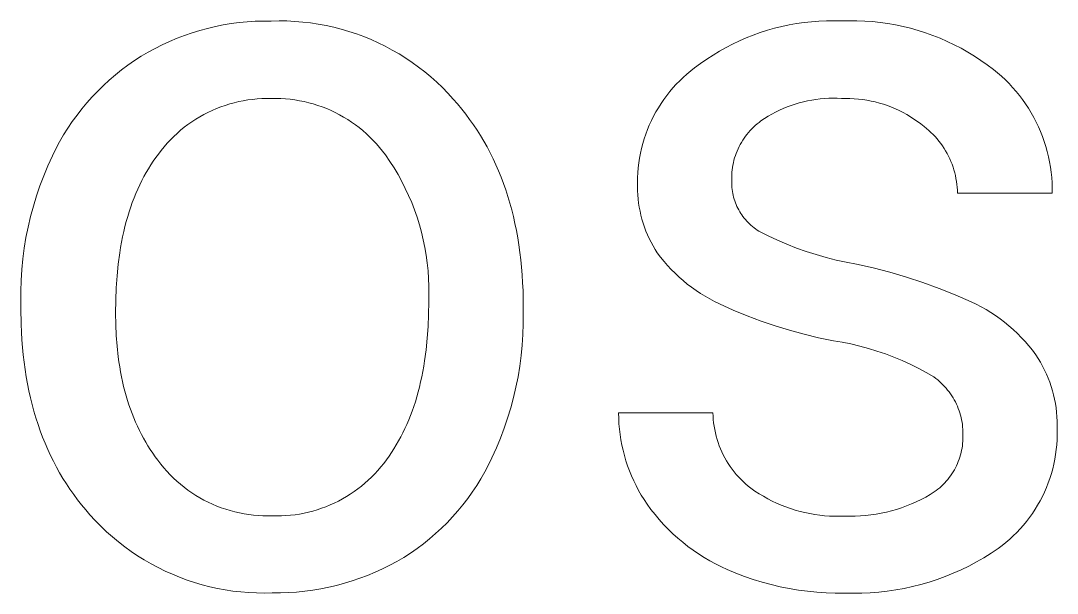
# Model space of a CAD drawing. Header units: millimetres. Extents: x -1576 to 3664, y -445 to 3215.
# Drawn here: x 2355 to 2424.3, y 51.7 to 90 of the extents above; entities that cross this region are included whole.
import ezdxf

# ---------------------------------------------------------------- set-up
doc = ezdxf.new("R2010")
doc.units = ezdxf.units.MM
doc.header["$MEASUREMENT"] = 0
doc.layers.add('Domyślny', color=7, linetype='Continuous', true_color=0x000000)

msp = doc.modelspace()

# ---------------------------------------------------------------- linework, layer by layer
at = {"layer": 'Domyślny', "color": 18, "lineweight": 15, "true_color": 0x000000}
for p, q in [((2366.459, 89.171), (2366.972, 89.328)), ((2366.972, 89.328), (2367.49, 89.469)), ((2367.49, 89.469), (2368.012, 89.592)), ((2368.012, 89.592), (2368.538, 89.697)), ((2368.538, 89.697), (2369.068, 89.785)), ((2369.068, 89.785), (2369.6, 89.856)), ((2369.6, 89.856), (2370.134, 89.909)), ((2370.134, 89.909), (2370.669, 89.944)), ((2370.669, 89.944), (2371.206, 89.961)), ((2371.206, 89.961), (2371.742, 89.96)), ((2371.742, 89.96), (2372.268, 89.97)), ((2372.268, 89.97), (2372.794, 89.962)), ((2372.794, 89.962), (2373.319, 89.937)), ((2373.319, 89.937), (2373.843, 89.893)), ((2373.843, 89.893), (2374.366, 89.832)), ((2374.366, 89.832), (2374.886, 89.753)), ((2374.886, 89.753), (2375.402, 89.657)), ((2375.402, 89.657), (2375.916, 89.543)), ((2375.916, 89.543), (2376.425, 89.411)), ((2376.425, 89.411), (2376.929, 89.263)), ((2404.415, 89.187), (2404.892, 89.339)), ((2404.892, 89.339), (2405.374, 89.476)), ((2405.374, 89.476), (2405.859, 89.597)), ((2405.859, 89.597), (2406.349, 89.701)), ((2406.349, 89.701), (2406.842, 89.788)), ((2406.842, 89.788), (2407.337, 89.86)), ((2407.337, 89.86), (2407.835, 89.914)), ((2407.835, 89.914), (2408.334, 89.952)), ((2408.334, 89.952), (2408.834, 89.973)), ((2408.834, 89.973), (2409.335, 89.978)), ((2409.335, 89.978), (2409.835, 89.965)), ((2409.835, 89.965), (2410.353, 89.98)), ((2410.353, 89.98), (2410.872, 89.978)), ((2410.872, 89.978), (2411.39, 89.958)), ((2411.39, 89.958), (2411.907, 89.92)), ((2411.907, 89.92), (2412.423, 89.865)), ((2412.423, 89.865), (2412.936, 89.793)), ((2412.936, 89.793), (2413.447, 89.703)), ((2413.447, 89.703), (2413.954, 89.596)), ((2413.954, 89.596), (2414.457, 89.472)), ((2414.457, 89.472), (2414.956, 89.331)), ((2414.956, 89.331), (2415.45, 89.173)), ((2364.955, 88.597), (2365.45, 88.805)), ((2365.45, 88.805), (2365.951, 88.996)), ((2365.951, 88.996), (2366.459, 89.171)), ((2376.929, 89.263), (2377.429, 89.097)), ((2377.429, 89.097), (2377.922, 88.915)), ((2377.922, 88.915), (2378.409, 88.716)), ((2378.409, 88.716), (2378.888, 88.5)), ((2402.568, 88.419), (2403.02, 88.634)), ((2403.02, 88.634), (2403.479, 88.834)), ((2403.479, 88.834), (2403.944, 89.018)), ((2403.944, 89.018), (2404.415, 89.187)), ((2415.45, 89.173), (2415.939, 88.999)), ((2415.939, 88.999), (2416.421, 88.808)), ((2416.421, 88.808), (2416.896, 88.601)), ((2363.516, 87.876), (2363.987, 88.132)), ((2363.987, 88.132), (2364.467, 88.373)), ((2364.467, 88.373), (2364.955, 88.597)), ((2378.888, 88.5), (2379.36, 88.268)), ((2379.36, 88.268), (2379.824, 88.021)), ((2379.824, 88.021), (2380.28, 87.758)), ((2401.258, 87.686), (2401.686, 87.945)), ((2401.686, 87.945), (2402.123, 88.19)), ((2402.123, 88.19), (2402.568, 88.419)), ((2416.896, 88.601), (2417.364, 88.378)), ((2417.364, 88.378), (2417.824, 88.139)), ((2417.824, 88.139), (2418.276, 87.885)), ((2362.17, 87.01), (2362.607, 87.315)), ((2362.607, 87.315), (2363.053, 87.604)), ((2363.053, 87.604), (2363.516, 87.876)), ((2380.28, 87.758), (2380.726, 87.479)), ((2380.726, 87.479), (2381.162, 87.186)), ((2400.429, 87.125), (2400.839, 87.412)), ((2400.839, 87.412), (2401.258, 87.686)), ((2418.276, 87.885), (2418.719, 87.616)), ((2418.719, 87.616), (2419.153, 87.331)), ((2419.153, 87.331), (2419.577, 87.033)), ((2361.33, 86.358), (2361.744, 86.691)), ((2361.744, 86.691), (2362.17, 87.01)), ((2381.162, 87.186), (2381.588, 86.878)), ((2381.588, 86.878), (2382.004, 86.555)), ((2399.516, 86.413), (2399.769, 86.623)), ((2399.769, 86.623), (2400.029, 86.824)), ((2400.029, 86.824), (2400.429, 87.125)), ((2419.577, 87.033), (2419.99, 86.72)), ((2419.99, 86.72), (2420.263, 86.498)), ((2360.534, 85.652), (2360.926, 86.012)), ((2360.926, 86.012), (2361.33, 86.358)), ((2382.004, 86.555), (2382.408, 86.219)), ((2382.408, 86.219), (2382.801, 85.869)), ((2382.801, 85.869), (2383.181, 85.506)), ((2398.803, 85.732), (2399.033, 85.967)), ((2399.033, 85.967), (2399.27, 86.194)), ((2399.27, 86.194), (2399.516, 86.413)), ((2420.263, 86.498), (2420.528, 86.267)), ((2420.528, 86.267), (2420.785, 86.027)), ((2420.785, 86.027), (2421.033, 85.779)), ((2359.788, 84.894), (2360.155, 85.279)), ((2360.155, 85.279), (2360.534, 85.652)), ((2383.181, 85.506), (2383.549, 85.131)), ((2398.164, 84.98), (2398.369, 85.238)), ((2398.369, 85.238), (2398.582, 85.489)), ((2398.582, 85.489), (2398.803, 85.732)), ((2421.033, 85.779), (2421.273, 85.522)), ((2421.273, 85.522), (2421.504, 85.257)), ((2421.504, 85.257), (2421.726, 84.985)), ((2359.094, 84.087), (2359.434, 84.496)), ((2359.434, 84.496), (2359.788, 84.894)), ((2369.269, 84.497), (2368.968, 84.415)), ((2369.572, 84.57), (2369.269, 84.497)), ((2369.878, 84.631), (2369.572, 84.57)), ((2370.186, 84.683), (2369.878, 84.631)), ((2370.496, 84.723), (2370.186, 84.683)), ((2370.807, 84.753), (2370.496, 84.723)), ((2371.118, 84.772), (2370.807, 84.753)), ((2371.43, 84.78), (2371.118, 84.772)), ((2371.742, 84.778), (2371.43, 84.78)), ((2372.059, 84.781), (2371.742, 84.778)), ((2372.375, 84.774), (2372.059, 84.781)), ((2372.69, 84.756), (2372.375, 84.774)), ((2373.005, 84.726), (2372.69, 84.756)), ((2373.319, 84.686), (2373.005, 84.726)), ((2373.631, 84.635), (2373.319, 84.686)), ((2373.941, 84.573), (2373.631, 84.635)), ((2374.248, 84.5), (2373.941, 84.573)), ((2374.553, 84.417), (2374.248, 84.5)), ((2383.549, 85.131), (2383.904, 84.743)), ((2383.904, 84.743), (2384.191, 84.414)), ((2397.783, 84.444), (2397.969, 84.716)), ((2397.969, 84.716), (2398.164, 84.98)), ((2407.021, 84.487), (2406.748, 84.406)), ((2407.296, 84.559), (2407.021, 84.487)), ((2407.573, 84.621), (2407.296, 84.559)), ((2407.852, 84.675), (2407.573, 84.621)), ((2408.133, 84.719), (2407.852, 84.675)), ((2408.416, 84.753), (2408.133, 84.719)), ((2408.699, 84.778), (2408.416, 84.753)), ((2408.983, 84.793), (2408.699, 84.778)), ((2409.267, 84.799), (2408.983, 84.793)), ((2409.551, 84.796), (2409.267, 84.799)), ((2409.835, 84.783), (2409.551, 84.796)), ((2410.119, 84.788), (2409.835, 84.783)), ((2410.404, 84.783), (2410.119, 84.788)), ((2410.688, 84.769), (2410.404, 84.783)), ((2410.971, 84.744), (2410.688, 84.769)), ((2411.254, 84.71), (2410.971, 84.744)), ((2411.535, 84.666), (2411.254, 84.71)), ((2411.814, 84.613), (2411.535, 84.666)), ((2412.092, 84.549), (2411.814, 84.613)), ((2412.367, 84.476), (2412.092, 84.549)), ((2421.726, 84.985), (2421.938, 84.705)), ((2421.938, 84.705), (2422.141, 84.417)), ((2358.768, 83.667), (2359.094, 84.087)), ((2367.515, 83.848), (2367.238, 83.706)), ((2367.798, 83.982), (2367.515, 83.848)), ((2368.084, 84.105), (2367.798, 83.982)), ((2368.375, 84.218), (2368.084, 84.105)), ((2368.67, 84.322), (2368.375, 84.218)), ((2368.968, 84.415), (2368.67, 84.322)), ((2374.855, 84.322), (2374.553, 84.417)), ((2375.154, 84.218), (2374.855, 84.322)), ((2375.448, 84.103), (2375.154, 84.218)), ((2375.738, 83.978), (2375.448, 84.103)), ((2376.024, 83.843), (2375.738, 83.978)), ((2376.305, 83.698), (2376.024, 83.843)), ((2384.191, 84.414), (2384.469, 84.078)), ((2384.469, 84.078), (2384.737, 83.736)), ((2397.283, 83.595), (2397.44, 83.884)), ((2397.44, 83.884), (2397.607, 84.167)), ((2397.607, 84.167), (2397.783, 84.444)), ((2405.435, 83.867), (2405.184, 83.733)), ((2405.69, 83.992), (2405.435, 83.867)), ((2405.949, 84.109), (2405.69, 83.992)), ((2406.212, 84.217), (2405.949, 84.109)), ((2406.479, 84.316), (2406.212, 84.217)), ((2406.748, 84.406), (2406.479, 84.316)), ((2412.639, 84.394), (2412.367, 84.476)), ((2412.908, 84.302), (2412.639, 84.394)), ((2413.174, 84.201), (2412.908, 84.302)), ((2413.436, 84.091), (2413.174, 84.201)), ((2413.695, 83.972), (2413.436, 84.091)), ((2413.949, 83.844), (2413.695, 83.972)), ((2414.198, 83.707), (2413.949, 83.844)), ((2422.141, 84.417), (2422.334, 84.123)), ((2422.334, 84.123), (2422.516, 83.823)), ((2422.516, 83.823), (2422.688, 83.517)), ((2358.158, 82.795), (2358.455, 83.236)), ((2358.455, 83.236), (2358.768, 83.667)), ((2366.437, 83.221), (2366.182, 83.041)), ((2366.698, 83.392), (2366.437, 83.221)), ((2366.965, 83.553), (2366.698, 83.392)), ((2367.238, 83.706), (2366.965, 83.553)), ((2376.581, 83.543), (2376.305, 83.698)), ((2376.851, 83.379), (2376.581, 83.543)), ((2377.115, 83.205), (2376.851, 83.379)), ((2377.374, 83.023), (2377.115, 83.205)), ((2384.737, 83.736), (2384.997, 83.387)), ((2384.997, 83.387), (2385.247, 83.031)), ((2397, 83.001), (2397.137, 83.3)), ((2397.137, 83.3), (2397.283, 83.595)), ((2404.33, 83.185), (2404.203, 83.083)), ((2404.461, 83.282), (2404.33, 83.185)), ((2404.697, 83.441), (2404.461, 83.282)), ((2404.938, 83.591), (2404.697, 83.441)), ((2405.184, 83.733), (2404.938, 83.591)), ((2414.443, 83.562), (2414.198, 83.707)), ((2414.682, 83.408), (2414.443, 83.562)), ((2414.916, 83.246), (2414.682, 83.408)), ((2415.144, 83.076), (2414.916, 83.246)), ((2422.688, 83.517), (2422.85, 83.204)), ((2422.85, 83.204), (2423.001, 82.887)), ((2357.875, 82.344), (2358.158, 82.795)), ((2365.455, 82.451), (2365.227, 82.238)), ((2365.691, 82.656), (2365.455, 82.451)), ((2365.933, 82.853), (2365.691, 82.656)), ((2366.182, 83.041), (2365.933, 82.853)), ((2377.625, 82.831), (2377.374, 83.023)), ((2377.87, 82.631), (2377.625, 82.831)), ((2378.107, 82.422), (2377.87, 82.631)), ((2378.337, 82.205), (2378.107, 82.422)), ((2385.247, 83.031), (2385.489, 82.668)), ((2385.489, 82.668), (2385.722, 82.299)), ((2396.758, 82.39), (2396.874, 82.697)), ((2396.874, 82.697), (2397, 83.001)), ((2403.625, 82.51), (2403.522, 82.384)), ((2403.733, 82.633), (2403.625, 82.51)), ((2403.844, 82.751), (2403.733, 82.633)), ((2403.96, 82.866), (2403.844, 82.751)), ((2404.08, 82.976), (2403.96, 82.866)), ((2404.203, 83.083), (2404.08, 82.976)), ((2415.366, 82.898), (2415.144, 83.076)), ((2415.521, 82.775), (2415.366, 82.898)), ((2415.671, 82.646), (2415.521, 82.775)), ((2415.817, 82.512), (2415.671, 82.646)), ((2415.957, 82.373), (2415.817, 82.512)), ((2423.001, 82.887), (2423.14, 82.565)), ((2423.14, 82.565), (2423.269, 82.237)), ((2357.356, 81.416), (2357.608, 81.884)), ((2357.608, 81.884), (2357.875, 82.344)), ((2364.794, 81.788), (2364.589, 81.553)), ((2365.007, 82.017), (2364.794, 81.788)), ((2365.227, 82.238), (2365.007, 82.017)), ((2378.56, 81.981), (2378.337, 82.205)), ((2378.774, 81.748), (2378.56, 81.981)), ((2378.981, 81.509), (2378.774, 81.748)), ((2385.722, 82.299), (2385.945, 81.923)), ((2385.945, 81.923), (2386.16, 81.54)), ((2396.476, 81.445), (2396.559, 81.763)), ((2396.559, 81.763), (2396.653, 82.078)), ((2396.653, 82.078), (2396.758, 82.39)), ((2403.154, 81.847), (2403.074, 81.705)), ((2403.239, 81.986), (2403.154, 81.847)), ((2403.329, 82.122), (2403.239, 81.986)), ((2403.423, 82.255), (2403.329, 82.122)), ((2403.522, 82.384), (2403.423, 82.255)), ((2416.093, 82.23), (2415.957, 82.373)), ((2416.224, 82.081), (2416.093, 82.23)), ((2416.35, 81.928), (2416.224, 82.081)), ((2416.47, 81.771), (2416.35, 81.928)), ((2416.585, 81.61), (2416.47, 81.771)), ((2423.269, 82.237), (2423.386, 81.906)), ((2423.386, 81.906), (2423.492, 81.571)), ((2357.12, 80.939), (2357.356, 81.416)), ((2364.204, 81.061), (2364.029, 80.827)), ((2364.393, 81.31), (2364.204, 81.061)), ((2364.589, 81.553), (2364.393, 81.31)), ((2379.178, 81.262), (2378.981, 81.509)), ((2379.368, 81.009), (2379.178, 81.262)), ((2386.16, 81.54), (2386.365, 81.15)), ((2386.365, 81.15), (2386.561, 80.754)), ((2396.343, 80.801), (2396.404, 81.124)), ((2396.404, 81.124), (2396.476, 81.445)), ((2402.804, 81.113), (2402.75, 80.959)), ((2402.864, 81.264), (2402.804, 81.113)), ((2402.929, 81.413), (2402.864, 81.264)), ((2402.999, 81.561), (2402.929, 81.413)), ((2403.074, 81.705), (2402.999, 81.561)), ((2416.694, 81.445), (2416.585, 81.61)), ((2416.797, 81.276), (2416.694, 81.445)), ((2416.894, 81.104), (2416.797, 81.276)), ((2416.986, 80.928), (2416.894, 81.104)), ((2423.492, 81.571), (2423.587, 81.233)), ((2423.587, 81.233), (2423.669, 80.891)), ((2356.823, 80.284), (2357.12, 80.939)), ((2363.694, 80.341), (2363.535, 80.088)), ((2363.859, 80.587), (2363.694, 80.341)), ((2364.029, 80.827), (2363.859, 80.587)), ((2379.664, 80.579), (2379.368, 81.009)), ((2379.945, 80.14), (2379.664, 80.579)), ((2386.561, 80.754), (2386.749, 80.351)), ((2386.749, 80.351), (2386.927, 79.941)), ((2396.255, 80.149), (2396.293, 80.476)), ((2396.293, 80.476), (2396.343, 80.801)), ((2402.586, 80.329), (2402.559, 80.168)), ((2402.619, 80.488), (2402.586, 80.329)), ((2402.657, 80.647), (2402.619, 80.488)), ((2402.701, 80.804), (2402.657, 80.647)), ((2402.75, 80.959), (2402.701, 80.804)), ((2417.071, 80.75), (2416.986, 80.928)), ((2417.15, 80.568), (2417.071, 80.75)), ((2417.222, 80.384), (2417.15, 80.568)), ((2417.288, 80.198), (2417.222, 80.384)), ((2423.669, 80.891), (2423.74, 80.547)), ((2423.74, 80.547), (2423.8, 80.2)), ((2356.546, 79.62), (2356.823, 80.284)), ((2363.382, 79.829), (2363.234, 79.563)), ((2363.535, 80.088), (2363.382, 79.829)), ((2380.212, 79.692), (2379.945, 80.14)), ((2380.463, 79.235), (2380.212, 79.692)), ((2386.927, 79.941), (2387.096, 79.524)), ((2396.212, 79.493), (2396.228, 79.822)), ((2396.228, 79.822), (2396.255, 80.149)), ((2402.51, 79.682), (2402.506, 79.519)), ((2402.521, 79.845), (2402.51, 79.682)), ((2402.537, 80.007), (2402.521, 79.845)), ((2402.559, 80.168), (2402.537, 80.007)), ((2417.348, 80.009), (2417.288, 80.198)), ((2417.401, 79.819), (2417.348, 80.009)), ((2417.447, 79.626), (2417.401, 79.819)), ((2423.8, 80.2), (2423.847, 79.852)), ((2423.847, 79.852), (2423.882, 79.502)), ((2356.061, 78.267), (2356.292, 78.947)), ((2356.292, 78.947), (2356.546, 79.62)), ((2362.955, 79.013), (2362.824, 78.728)), ((2363.092, 79.291), (2362.955, 79.013)), ((2363.234, 79.563), (2363.092, 79.291)), ((2380.7, 78.77), (2380.463, 79.235)), ((2387.096, 79.524), (2387.256, 79.101)), ((2387.256, 79.101), (2387.407, 78.671)), ((2396.204, 78.888), (2396.207, 79.164)), ((2396.207, 79.164), (2396.212, 79.493)), ((2402.506, 79.356), (2402.502, 79.225)), ((2402.502, 79.225), (2402.502, 79.093)), ((2402.502, 79.093), (2402.506, 78.961)), ((2402.506, 79.519), (2402.506, 79.356)), ((2402.506, 78.961), (2402.515, 78.83)), ((2417.486, 79.432), (2417.447, 79.626)), ((2417.519, 79.237), (2417.486, 79.432)), ((2417.545, 79.041), (2417.519, 79.237)), ((2417.564, 78.844), (2417.545, 79.041)), ((2423.882, 79.502), (2423.906, 79.152)), ((2423.906, 79.152), (2423.917, 78.8)), ((2355.851, 77.579), (2356.061, 78.267)), ((2362.698, 78.438), (2362.578, 78.14)), ((2362.824, 78.728), (2362.698, 78.438)), ((2380.92, 78.297), (2380.7, 78.77)), ((2381.125, 77.817), (2380.92, 78.297)), ((2387.407, 78.671), (2387.549, 78.234)), ((2396.21, 78.612), (2396.204, 78.888)), ((2396.225, 78.336), (2396.21, 78.612)), ((2396.249, 78.061), (2396.225, 78.336)), ((2402.515, 78.83), (2402.529, 78.699)), ((2402.529, 78.699), (2402.547, 78.569)), ((2402.547, 78.569), (2402.569, 78.439)), ((2402.569, 78.439), (2402.597, 78.31)), ((2402.597, 78.31), (2402.628, 78.182)), ((2417.577, 78.647), (2417.564, 78.844)), ((2417.582, 78.449), (2417.577, 78.647)), ((2423.916, 78.449), (2417.582, 78.449)), ((2423.917, 78.8), (2423.916, 78.449)), ((2355.665, 76.884), (2355.851, 77.579)), ((2362.463, 77.837), (2362.354, 77.527)), ((2362.578, 78.14), (2362.463, 77.837)), ((2381.314, 77.331), (2381.125, 77.817)), ((2387.549, 78.234), (2387.682, 77.79)), ((2387.682, 77.79), (2387.805, 77.34)), ((2396.283, 77.787), (2396.249, 78.061)), ((2396.326, 77.515), (2396.283, 77.787)), ((2402.628, 78.182), (2402.664, 78.056)), ((2402.664, 78.056), (2402.705, 77.931)), ((2402.705, 77.931), (2402.749, 77.807)), ((2402.749, 77.807), (2402.798, 77.684)), ((2402.798, 77.684), (2402.852, 77.564)), ((2402.852, 77.564), (2402.909, 77.446)), ((2355.501, 76.184), (2355.665, 76.884)), ((2362.153, 76.888), (2362.06, 76.559)), ((2362.251, 77.211), (2362.153, 76.888)), ((2362.354, 77.527), (2362.251, 77.211)), ((2381.486, 76.838), (2381.314, 77.331)), ((2387.805, 77.34), (2387.92, 76.883)), ((2387.92, 76.883), (2388.025, 76.419)), ((2396.378, 77.243), (2396.326, 77.515)), ((2396.439, 76.974), (2396.378, 77.243)), ((2396.509, 76.707), (2396.439, 76.974)), ((2402.909, 77.446), (2402.97, 77.329)), ((2402.97, 77.329), (2403.036, 77.215)), ((2403.036, 77.215), (2403.105, 77.103)), ((2403.105, 77.103), (2403.179, 76.994)), ((2403.179, 76.994), (2403.256, 76.887)), ((2403.256, 76.887), (2403.336, 76.783)), ((2355.36, 75.479), (2355.501, 76.184)), ((2361.974, 76.224), (2361.892, 75.882)), ((2362.06, 76.559), (2361.974, 76.224)), ((2381.642, 76.34), (2381.486, 76.838)), ((2381.781, 75.838), (2381.642, 76.34)), ((2388.025, 76.419), (2388.121, 75.948)), ((2396.589, 76.443), (2396.509, 76.707)), ((2396.677, 76.181), (2396.589, 76.443)), ((2396.774, 75.922), (2396.677, 76.181)), ((2403.336, 76.783), (2403.421, 76.682)), ((2403.421, 76.682), (2403.508, 76.583)), ((2403.508, 76.583), (2403.599, 76.488)), ((2403.599, 76.488), (2403.694, 76.396)), ((2403.694, 76.396), (2403.791, 76.308)), ((2403.791, 76.308), (2403.892, 76.223)), ((2403.892, 76.223), (2403.995, 76.141)), ((2355.243, 74.769), (2355.36, 75.479)), ((2361.817, 75.535), (2361.747, 75.18)), ((2361.892, 75.882), (2361.817, 75.535)), ((2381.903, 75.331), (2381.781, 75.838)), ((2388.121, 75.948), (2388.209, 75.471)), ((2396.88, 75.667), (2396.774, 75.922)), ((2396.994, 75.416), (2396.88, 75.667)), ((2403.995, 76.141), (2404.101, 76.063)), ((2404.101, 76.063), (2404.21, 75.989)), ((2404.21, 75.989), (2404.321, 75.919)), ((2404.321, 75.919), (2404.937, 75.606)), ((2404.937, 75.606), (2405.562, 75.313)), ((2361.682, 74.82), (2361.623, 74.453)), ((2361.747, 75.18), (2361.682, 74.82)), ((2382.009, 74.82), (2381.903, 75.331)), ((2382.097, 74.306), (2382.009, 74.82)), ((2388.209, 75.471), (2388.287, 74.987)), ((2388.287, 74.987), (2388.355, 74.496)), ((2397.116, 75.169), (2396.994, 75.416)), ((2397.247, 74.925), (2397.116, 75.169)), ((2397.386, 74.687), (2397.247, 74.925)), ((2405.562, 75.313), (2406.196, 75.04)), ((2406.196, 75.04), (2406.838, 74.786)), ((2406.838, 74.786), (2407.488, 74.554)), ((2355.149, 74.056), (2355.243, 74.769)), ((2361.623, 74.453), (2361.523, 73.7)), ((2382.168, 73.789), (2382.097, 74.306)), ((2388.355, 74.496), (2388.415, 73.998)), ((2397.533, 74.453), (2397.386, 74.687)), ((2397.753, 74.166), (2397.533, 74.453)), ((2397.982, 73.886), (2397.753, 74.166)), ((2407.488, 74.554), (2408.145, 74.341)), ((2408.145, 74.341), (2408.808, 74.15)), ((2408.808, 74.15), (2409.477, 73.98)), ((2355.079, 73.341), (2355.149, 74.056)), ((2361.523, 73.7), (2361.444, 72.922)), ((2382.222, 73.27), (2382.168, 73.789)), ((2388.415, 73.998), (2388.466, 73.494)), ((2388.466, 73.494), (2388.507, 72.983)), ((2398.22, 73.613), (2397.982, 73.886)), ((2398.467, 73.349), (2398.22, 73.613)), ((2409.477, 73.98), (2410.151, 73.831)), ((2410.151, 73.831), (2410.83, 73.703)), ((2410.83, 73.703), (2411.957, 73.454)), ((2411.957, 73.454), (2413.075, 73.168)), ((2355.032, 72.623), (2355.079, 73.341)), ((2361.444, 72.922), (2361.388, 72.118)), ((2382.259, 72.749), (2382.222, 73.27)), ((2382.278, 72.228), (2382.259, 72.749)), ((2388.507, 72.983), (2388.539, 72.465)), ((2398.722, 73.093), (2398.467, 73.349)), ((2398.986, 72.846), (2398.722, 73.093)), ((2399.258, 72.608), (2398.986, 72.846)), ((2413.075, 73.168), (2414.183, 72.844)), ((2414.183, 72.844), (2415.279, 72.485)), ((2355.009, 71.904), (2355.032, 72.623)), ((2361.388, 72.118), (2361.354, 71.289)), ((2382.28, 71.706), (2382.278, 72.228)), ((2388.539, 72.465), (2388.562, 71.94)), ((2399.538, 72.379), (2399.258, 72.608)), ((2399.825, 72.159), (2399.538, 72.379)), ((2400.119, 71.949), (2399.825, 72.159)), ((2415.279, 72.485), (2416.364, 72.089)), ((2416.364, 72.089), (2417.434, 71.657)), ((2355.009, 71.185), (2355.009, 71.904)), ((2382.264, 71.185), (2382.28, 71.706)), ((2388.562, 71.94), (2388.58, 70.871)), ((2400.42, 71.748), (2400.119, 71.949)), ((2400.728, 71.558), (2400.42, 71.748)), ((2401.042, 71.379), (2400.728, 71.558)), ((2401.361, 71.209), (2401.042, 71.379)), ((2417.434, 71.657), (2418.49, 71.19)), ((2355.009, 70.749), (2355.009, 71.185)), ((2355.027, 69.686), (2355.009, 70.749)), ((2361.354, 71.289), (2361.343, 70.435)), ((2382.253, 70.35), (2382.264, 71.185)), ((2388.58, 70.871), (2388.58, 70.435)), ((2401.686, 71.051), (2401.361, 71.209)), ((2402.6, 70.639), (2401.686, 71.051)), ((2403.526, 70.256), (2402.6, 70.639)), ((2418.49, 71.19), (2418.83, 71.028)), ((2418.83, 71.028), (2419.164, 70.854)), ((2419.164, 70.854), (2419.493, 70.669)), ((2419.493, 70.669), (2419.814, 70.472)), ((2361.343, 70.435), (2361.354, 69.678)), ((2382.22, 69.538), (2382.253, 70.35)), ((2388.58, 70.435), (2388.58, 69.722)), ((2404.464, 69.903), (2403.526, 70.256)), ((2419.814, 70.472), (2420.129, 70.265)), ((2420.129, 70.265), (2420.436, 70.047)), ((2420.436, 70.047), (2420.736, 69.818)), ((2355.049, 69.165), (2355.027, 69.686)), ((2361.354, 69.678), (2361.387, 68.94)), ((2382.165, 68.749), (2382.22, 69.538)), ((2388.58, 69.722), (2388.557, 69.01)), ((2405.412, 69.579), (2404.464, 69.903)), ((2406.37, 69.286), (2405.412, 69.579)), ((2407.337, 69.023), (2406.37, 69.286)), ((2420.736, 69.818), (2421.028, 69.579)), ((2421.028, 69.579), (2421.311, 69.331)), ((2421.311, 69.331), (2421.586, 69.072)), ((2355.081, 68.65), (2355.049, 69.165)), ((2355.121, 68.142), (2355.081, 68.65)), ((2361.387, 68.94), (2361.442, 68.221)), ((2382.087, 67.985), (2382.165, 68.749)), ((2388.557, 69.01), (2388.51, 68.299)), ((2408.312, 68.791), (2407.337, 69.023)), ((2409.294, 68.59), (2408.312, 68.791)), ((2409.884, 68.49), (2409.294, 68.59)), ((2421.586, 69.072), (2421.851, 68.805)), ((2421.851, 68.805), (2422.107, 68.528)), ((2355.171, 67.641), (2355.121, 68.142)), ((2361.442, 68.221), (2361.52, 67.52)), ((2381.988, 67.244), (2382.087, 67.985)), ((2388.51, 68.299), (2388.44, 67.589)), ((2410.471, 68.371), (2409.884, 68.49)), ((2411.054, 68.232), (2410.471, 68.371)), ((2411.632, 68.075), (2411.054, 68.232)), ((2412.205, 67.899), (2411.632, 68.075)), ((2412.771, 67.705), (2412.205, 67.899)), ((2422.107, 68.528), (2422.354, 68.243)), ((2422.354, 68.243), (2422.591, 67.95)), ((2422.591, 67.95), (2422.817, 67.648)), ((2355.23, 67.146), (2355.171, 67.641)), ((2361.52, 67.52), (2361.566, 67.177)), ((2361.566, 67.177), (2361.619, 66.839)), ((2381.93, 66.882), (2381.988, 67.244)), ((2388.44, 67.589), (2388.347, 66.883)), ((2413.331, 67.492), (2412.771, 67.705)), ((2413.884, 67.262), (2413.331, 67.492)), ((2414.429, 67.014), (2413.884, 67.262)), ((2422.817, 67.648), (2422.977, 67.4)), ((2422.977, 67.4), (2423.128, 67.147)), ((2355.297, 66.659), (2355.23, 67.146)), ((2355.374, 66.178), (2355.297, 66.659)), ((2361.619, 66.839), (2361.677, 66.505)), ((2361.677, 66.505), (2361.74, 66.175)), ((2381.797, 66.176), (2381.867, 66.526)), ((2381.867, 66.526), (2381.93, 66.882)), ((2388.347, 66.883), (2388.23, 66.18)), ((2414.966, 66.748), (2414.429, 67.014)), ((2415.493, 66.465), (2414.966, 66.748)), ((2423.128, 67.147), (2423.27, 66.888)), ((2423.27, 66.888), (2423.403, 66.625)), ((2423.403, 66.625), (2423.527, 66.357)), ((2355.459, 65.703), (2355.374, 66.178)), ((2361.74, 66.175), (2361.809, 65.851)), ((2361.809, 65.851), (2361.884, 65.531)), ((2381.643, 65.493), (2381.723, 65.832)), ((2381.723, 65.832), (2381.797, 66.176)), ((2388.23, 66.18), (2388.091, 65.481)), ((2416.012, 66.165), (2415.493, 66.465)), ((2416.139, 66.07), (2416.012, 66.165)), ((2416.264, 65.971), (2416.139, 66.07)), ((2416.384, 65.867), (2416.264, 65.971)), ((2416.501, 65.76), (2416.384, 65.867)), ((2423.527, 66.357), (2423.642, 66.085)), ((2423.642, 66.085), (2423.747, 65.81)), ((2423.747, 65.81), (2423.842, 65.531)), ((2355.554, 65.236), (2355.459, 65.703)), ((2355.658, 64.775), (2355.554, 65.236)), ((2361.884, 65.531), (2361.964, 65.216)), ((2361.964, 65.216), (2362.05, 64.906)), ((2381.466, 64.834), (2381.557, 65.161)), ((2381.557, 65.161), (2381.643, 65.493)), ((2388.091, 65.481), (2387.929, 64.787)), ((2416.615, 65.648), (2416.501, 65.76)), ((2416.724, 65.533), (2416.615, 65.648)), ((2416.83, 65.414), (2416.724, 65.533)), ((2416.931, 65.292), (2416.83, 65.414)), ((2417.028, 65.166), (2416.931, 65.292)), ((2417.121, 65.037), (2417.028, 65.166)), ((2423.842, 65.531), (2423.928, 65.248)), ((2423.928, 65.248), (2424.004, 64.963)), ((2355.77, 64.32), (2355.658, 64.775)), ((2362.05, 64.906), (2362.141, 64.6)), ((2362.141, 64.6), (2362.237, 64.299)), ((2381.267, 64.198), (2381.37, 64.513)), ((2381.37, 64.513), (2381.466, 64.834)), ((2387.929, 64.787), (2387.744, 64.098)), ((2417.21, 64.905), (2417.121, 65.037)), ((2417.294, 64.77), (2417.21, 64.905)), ((2417.373, 64.632), (2417.294, 64.77)), ((2417.447, 64.492), (2417.373, 64.632)), ((2417.517, 64.349), (2417.447, 64.492)), ((2424.004, 64.963), (2424.07, 64.675)), ((2424.07, 64.675), (2424.126, 64.386)), ((2355.892, 63.873), (2355.77, 64.32)), ((2356.023, 63.432), (2355.892, 63.873)), ((2362.237, 64.299), (2362.339, 64.003)), ((2362.339, 64.003), (2362.447, 63.712)), ((2362.447, 63.712), (2362.56, 63.426)), ((2381.047, 63.585), (2381.16, 63.889)), ((2381.16, 63.889), (2381.267, 64.198)), ((2387.744, 64.098), (2387.536, 63.417)), ((2394.957, 63.397), (2394.951, 63.757)), ((2394.951, 63.757), (2401.25, 63.757)), ((2401.25, 63.757), (2401.258, 63.533)), ((2417.581, 64.203), (2417.517, 64.349)), ((2417.641, 64.056), (2417.581, 64.203)), ((2417.696, 63.907), (2417.641, 64.056)), ((2417.745, 63.756), (2417.696, 63.907)), ((2417.79, 63.603), (2417.745, 63.756)), ((2424.126, 64.386), (2424.172, 64.094)), ((2424.172, 64.094), (2424.207, 63.801)), ((2424.207, 63.801), (2424.233, 63.508)), ((2356.163, 62.997), (2356.023, 63.432)), ((2362.56, 63.426), (2362.679, 63.144)), ((2362.679, 63.144), (2362.803, 62.867)), ((2380.804, 62.996), (2380.928, 63.288)), ((2380.928, 63.288), (2381.047, 63.585)), ((2387.536, 63.417), (2387.307, 62.742)), ((2394.974, 63.038), (2394.957, 63.397)), ((2395.004, 62.679), (2394.974, 63.038)), ((2401.258, 63.533), (2401.274, 63.31)), ((2401.274, 63.31), (2401.297, 63.088)), ((2401.297, 63.088), (2401.328, 62.866)), ((2417.829, 63.449), (2417.79, 63.603)), ((2417.862, 63.294), (2417.829, 63.449)), ((2417.891, 63.137), (2417.862, 63.294)), ((2417.914, 62.98), (2417.891, 63.137)), ((2424.233, 63.508), (2424.248, 63.213)), ((2424.248, 63.213), (2424.253, 62.918)), ((2356.312, 62.569), (2356.163, 62.997)), ((2356.47, 62.148), (2356.312, 62.569)), ((2362.803, 62.867), (2362.933, 62.595)), ((2362.933, 62.595), (2363.068, 62.328)), ((2363.068, 62.328), (2363.209, 62.065)), ((2380.398, 62.155), (2380.539, 62.429)), ((2380.539, 62.429), (2380.674, 62.71)), ((2380.674, 62.71), (2380.804, 62.996)), ((2387.307, 62.742), (2387.055, 62.075)), ((2395.046, 62.321), (2395.004, 62.679)), ((2395.1, 61.966), (2395.046, 62.321)), ((2401.328, 62.866), (2401.367, 62.645)), ((2401.367, 62.645), (2401.413, 62.426)), ((2401.413, 62.426), (2401.466, 62.209)), ((2417.932, 62.822), (2417.914, 62.98)), ((2417.944, 62.663), (2417.932, 62.822)), ((2417.951, 62.505), (2417.944, 62.663)), ((2417.949, 62.187), (2417.953, 62.346)), ((2417.953, 62.346), (2417.951, 62.505)), ((2424.253, 62.918), (2424.248, 62.623)), ((2424.248, 62.623), (2424.25, 62.294)), ((2356.637, 61.734), (2356.47, 62.148)), ((2356.813, 61.326), (2356.637, 61.734)), ((2363.209, 62.065), (2363.355, 61.808)), ((2363.355, 61.808), (2363.507, 61.555)), ((2380.1, 61.623), (2380.252, 61.886)), ((2380.252, 61.886), (2380.398, 62.155)), ((2387.055, 62.075), (2386.782, 61.417)), ((2395.166, 61.612), (2395.1, 61.966)), ((2401.466, 62.209), (2401.528, 61.994)), ((2401.528, 61.994), (2401.596, 61.781)), ((2401.596, 61.781), (2401.672, 61.57)), ((2417.912, 61.568), (2417.929, 61.722)), ((2417.929, 61.722), (2417.941, 61.876)), ((2417.941, 61.876), (2417.948, 62.031)), ((2417.948, 62.031), (2417.949, 62.187)), ((2424.219, 61.637), (2424.187, 61.31)), ((2424.24, 61.965), (2424.219, 61.637)), ((2424.25, 62.294), (2424.24, 61.965)), ((2356.998, 60.925), (2356.813, 61.326)), ((2363.507, 61.555), (2363.664, 61.308)), ((2363.664, 61.308), (2363.827, 61.065)), ((2363.827, 61.065), (2363.996, 60.827)), ((2379.611, 60.869), (2379.78, 61.114)), ((2379.78, 61.114), (2379.942, 61.366)), ((2379.942, 61.366), (2380.1, 61.623)), ((2386.782, 61.417), (2386.487, 60.768)), ((2395.244, 61.26), (2395.166, 61.612)), ((2395.334, 60.912), (2395.244, 61.26)), ((2401.672, 61.57), (2401.755, 61.363)), ((2401.755, 61.363), (2401.845, 61.158)), ((2401.845, 61.158), (2401.942, 60.956)), ((2401.942, 60.956), (2402.047, 60.758)), ((2417.746, 60.811), (2417.79, 60.96)), ((2417.79, 60.96), (2417.828, 61.11)), ((2417.828, 61.11), (2417.861, 61.261)), ((2417.861, 61.261), (2417.889, 61.414)), ((2417.889, 61.414), (2417.912, 61.568)), ((2424.143, 60.984), (2424.089, 60.66)), ((2424.187, 61.31), (2424.143, 60.984)), ((2357.192, 60.53), (2356.998, 60.925)), ((2357.395, 60.142), (2357.192, 60.53)), ((2363.996, 60.827), (2364.17, 60.594)), ((2364.17, 60.594), (2364.361, 60.343)), ((2364.361, 60.343), (2364.561, 60.099)), ((2379.064, 60.146), (2379.255, 60.384)), ((2379.255, 60.384), (2379.437, 60.628)), ((2379.437, 60.628), (2379.611, 60.869)), ((2386.256, 60.291), (2386.01, 59.821)), ((2386.487, 60.768), (2386.256, 60.291)), ((2395.435, 60.566), (2395.334, 60.912)), ((2395.548, 60.225), (2395.435, 60.566)), ((2402.047, 60.758), (2402.157, 60.564)), ((2402.157, 60.564), (2402.275, 60.373)), ((2402.275, 60.373), (2402.399, 60.187)), ((2417.52, 60.233), (2417.584, 60.374)), ((2417.584, 60.374), (2417.643, 60.518)), ((2417.643, 60.518), (2417.697, 60.663)), ((2417.697, 60.663), (2417.746, 60.811)), ((2424.023, 60.338), (2423.946, 60.019)), ((2424.089, 60.66), (2424.023, 60.338)), ((2357.607, 59.761), (2357.395, 60.142)), ((2357.829, 59.386), (2357.607, 59.761)), ((2364.561, 60.099), (2364.77, 59.861)), ((2364.77, 59.861), (2364.986, 59.632)), ((2364.986, 59.632), (2365.21, 59.41)), ((2378.446, 59.471), (2378.66, 59.689)), ((2378.66, 59.689), (2378.866, 59.914)), ((2378.866, 59.914), (2379.064, 60.146)), ((2386.01, 59.821), (2385.747, 59.36)), ((2395.673, 59.887), (2395.548, 60.225)), ((2395.809, 59.554), (2395.673, 59.887)), ((2395.956, 59.225), (2395.809, 59.554)), ((2402.399, 60.187), (2402.529, 60.005)), ((2402.529, 60.005), (2402.666, 59.827)), ((2402.666, 59.827), (2402.808, 59.655)), ((2402.808, 59.655), (2402.957, 59.487)), ((2417.036, 59.44), (2417.128, 59.565)), ((2417.128, 59.565), (2417.215, 59.693)), ((2417.215, 59.693), (2417.298, 59.824)), ((2417.298, 59.824), (2417.377, 59.958)), ((2417.377, 59.958), (2417.451, 60.094)), ((2417.451, 60.094), (2417.52, 60.233)), ((2423.857, 59.702), (2423.758, 59.388)), ((2423.946, 60.019), (2423.857, 59.702)), ((2358.059, 59.018), (2357.829, 59.386)), ((2358.299, 58.656), (2358.059, 59.018)), ((2365.21, 59.41), (2365.442, 59.195)), ((2365.442, 59.195), (2365.681, 58.989)), ((2365.681, 58.989), (2365.927, 58.792)), ((2377.522, 58.676), (2377.763, 58.863)), ((2377.763, 58.863), (2377.998, 59.058)), ((2377.998, 59.058), (2378.225, 59.261)), ((2378.225, 59.261), (2378.446, 59.471)), ((2385.469, 58.909), (2385.176, 58.467)), ((2385.747, 59.36), (2385.469, 58.909)), ((2396.114, 58.902), (2395.956, 59.225)), ((2396.283, 58.584), (2396.114, 58.902)), ((2402.957, 59.487), (2403.111, 59.325)), ((2403.111, 59.325), (2403.27, 59.168)), ((2403.27, 59.168), (2403.435, 59.017)), ((2403.435, 59.017), (2403.605, 58.871)), ((2403.605, 58.871), (2403.78, 58.732)), ((2416.397, 58.764), (2416.513, 58.867)), ((2416.513, 58.867), (2416.626, 58.974)), ((2416.626, 58.974), (2416.734, 59.085)), ((2416.734, 59.085), (2416.839, 59.2)), ((2416.839, 59.2), (2416.939, 59.318)), ((2416.939, 59.318), (2417.036, 59.44)), ((2423.649, 59.078), (2423.528, 58.773)), ((2423.758, 59.388), (2423.649, 59.078)), ((2358.547, 58.301), (2358.299, 58.656)), ((2358.805, 57.953), (2358.547, 58.301)), ((2365.927, 58.792), (2366.18, 58.602)), ((2366.18, 58.602), (2366.439, 58.422)), ((2366.439, 58.422), (2366.704, 58.251)), ((2366.704, 58.251), (2366.975, 58.089)), ((2376.763, 58.165), (2377.022, 58.327)), ((2377.022, 58.327), (2377.275, 58.497)), ((2377.275, 58.497), (2377.522, 58.676)), ((2385.176, 58.467), (2384.867, 58.036)), ((2396.463, 58.272), (2396.283, 58.584)), ((2396.653, 57.966), (2396.463, 58.272)), ((2403.78, 58.732), (2404.053, 58.541)), ((2404.053, 58.541), (2404.332, 58.359)), ((2404.332, 58.359), (2404.617, 58.187)), ((2404.617, 58.187), (2404.908, 58.024)), ((2415.462, 58.137), (2415.768, 58.313)), ((2415.768, 58.313), (2415.9, 58.394)), ((2415.9, 58.394), (2416.029, 58.48)), ((2416.029, 58.48), (2416.155, 58.571)), ((2416.155, 58.571), (2416.278, 58.665)), ((2416.278, 58.665), (2416.397, 58.764)), ((2423.256, 58.174), (2423.104, 57.883)), ((2423.397, 58.471), (2423.256, 58.174)), ((2423.528, 58.773), (2423.397, 58.471)), ((2359.072, 57.611), (2358.805, 57.953)), ((2359.348, 57.276), (2359.072, 57.611)), ((2366.975, 58.089), (2367.251, 57.936)), ((2367.251, 57.936), (2367.533, 57.793)), ((2367.533, 57.793), (2367.819, 57.66)), ((2367.819, 57.66), (2368.11, 57.537)), ((2368.11, 57.537), (2368.404, 57.424)), ((2375.11, 57.386), (2375.396, 57.492)), ((2375.396, 57.492), (2375.678, 57.608)), ((2375.678, 57.608), (2375.956, 57.734)), ((2375.956, 57.734), (2376.23, 57.868)), ((2376.23, 57.868), (2376.499, 58.012)), ((2376.499, 58.012), (2376.763, 58.165)), ((2384.544, 57.615), (2384.207, 57.206)), ((2384.867, 58.036), (2384.544, 57.615)), ((2396.853, 57.667), (2396.653, 57.966)), ((2397.111, 57.314), (2396.853, 57.667)), ((2404.908, 58.024), (2405.204, 57.871)), ((2405.204, 57.871), (2405.505, 57.729)), ((2405.505, 57.729), (2405.811, 57.597)), ((2405.811, 57.597), (2406.121, 57.475)), ((2406.121, 57.475), (2406.435, 57.364)), ((2413.856, 57.42), (2414.187, 57.541)), ((2414.187, 57.541), (2414.513, 57.674)), ((2414.513, 57.674), (2414.835, 57.817)), ((2414.835, 57.817), (2415.151, 57.972)), ((2415.151, 57.972), (2415.462, 58.137)), ((2422.943, 57.596), (2422.771, 57.316)), ((2423.104, 57.883), (2422.943, 57.596)), ((2359.633, 56.947), (2359.348, 57.276)), ((2359.988, 56.558), (2359.633, 56.947)), ((2368.404, 57.424), (2368.703, 57.321)), ((2368.703, 57.321), (2369.005, 57.229)), ((2369.005, 57.229), (2369.309, 57.147)), ((2369.309, 57.147), (2369.617, 57.075)), ((2369.617, 57.075), (2369.927, 57.015)), ((2369.927, 57.015), (2370.238, 56.965)), ((2370.238, 56.965), (2370.551, 56.925)), ((2370.551, 56.925), (2370.866, 56.897)), ((2370.866, 56.897), (2371.181, 56.879)), ((2371.181, 56.879), (2371.497, 56.873)), ((2371.497, 56.873), (2371.812, 56.877)), ((2371.812, 56.877), (2372.117, 56.872)), ((2372.117, 56.872), (2372.422, 56.878)), ((2372.422, 56.878), (2372.727, 56.893)), ((2372.727, 56.893), (2373.031, 56.92)), ((2373.031, 56.92), (2373.334, 56.956)), ((2373.334, 56.956), (2373.635, 57.002)), ((2373.635, 57.002), (2373.935, 57.059)), ((2373.935, 57.059), (2374.233, 57.126)), ((2374.233, 57.126), (2374.528, 57.203)), ((2374.528, 57.203), (2374.82, 57.289)), ((2374.82, 57.289), (2375.11, 57.386)), ((2383.857, 56.808), (2383.493, 56.423)), ((2384.207, 57.206), (2383.857, 56.808)), ((2397.381, 56.969), (2397.111, 57.314)), ((2397.662, 56.633), (2397.381, 56.969)), ((2406.435, 57.364), (2406.753, 57.263)), ((2406.753, 57.263), (2407.074, 57.173)), ((2407.074, 57.173), (2407.397, 57.095)), ((2407.397, 57.095), (2407.723, 57.027)), ((2407.723, 57.027), (2408.052, 56.97)), ((2408.052, 56.97), (2408.382, 56.924)), ((2408.382, 56.924), (2408.713, 56.89)), ((2408.713, 56.89), (2409.045, 56.867)), ((2409.045, 56.867), (2409.378, 56.855)), ((2409.378, 56.855), (2409.711, 56.854)), ((2409.711, 56.854), (2410.044, 56.865)), ((2410.044, 56.865), (2410.396, 56.855)), ((2410.396, 56.855), (2410.749, 56.858)), ((2410.749, 56.858), (2411.101, 56.872)), ((2411.101, 56.872), (2411.452, 56.899)), ((2411.452, 56.899), (2411.802, 56.938)), ((2411.802, 56.938), (2412.15, 56.989)), ((2412.15, 56.989), (2412.497, 57.052)), ((2412.497, 57.052), (2412.841, 57.126)), ((2412.841, 57.126), (2413.183, 57.213)), ((2413.183, 57.213), (2413.521, 57.311)), ((2413.521, 57.311), (2413.856, 57.42)), ((2422.59, 57.041), (2422.4, 56.773)), ((2422.771, 57.316), (2422.59, 57.041)), ((2360.357, 56.182), (2359.988, 56.558)), ((2360.738, 55.819), (2360.357, 56.182)), ((2383.493, 56.423), (2383.115, 56.05)), ((2397.955, 56.308), (2397.662, 56.633)), ((2398.258, 55.992), (2397.955, 56.308)), ((2421.992, 56.258), (2421.774, 56.011)), ((2422.2, 56.512), (2421.992, 56.258)), ((2422.4, 56.773), (2422.2, 56.512)), ((2361.131, 55.469), (2360.738, 55.819)), ((2361.536, 55.133), (2361.131, 55.469)), ((2382.726, 55.69), (2382.324, 55.344)), ((2383.115, 56.05), (2382.726, 55.69)), ((2398.572, 55.687), (2398.258, 55.992)), ((2398.897, 55.393), (2398.572, 55.687)), ((2421.315, 55.541), (2421.073, 55.318)), ((2421.549, 55.772), (2421.315, 55.541)), ((2421.774, 56.011), (2421.549, 55.772)), ((2361.952, 54.81), (2361.536, 55.133)), ((2362.379, 54.502), (2361.952, 54.81)), ((2381.911, 55.012), (2381.486, 54.694)), ((2382.324, 55.344), (2381.911, 55.012)), ((2399.231, 55.11), (2398.897, 55.393)), ((2399.575, 54.839), (2399.231, 55.11)), ((2399.927, 54.579), (2399.575, 54.839)), ((2420.568, 54.898), (2420.304, 54.701)), ((2420.824, 55.103), (2420.568, 54.898)), ((2421.073, 55.318), (2420.824, 55.103)), ((2362.816, 54.208), (2362.379, 54.502)), ((2363.263, 53.929), (2362.816, 54.208)), ((2380.606, 54.103), (2380.137, 53.83)), ((2381.051, 54.391), (2380.606, 54.103)), ((2381.486, 54.694), (2381.051, 54.391)), ((2400.289, 54.332), (2399.927, 54.579)), ((2400.658, 54.097), (2400.289, 54.332)), ((2401.036, 53.875), (2400.658, 54.097)), ((2419.343, 54.08), (2418.847, 53.795)), ((2419.829, 54.382), (2419.343, 54.08)), ((2420.304, 54.701), (2419.829, 54.382)), ((2363.719, 53.666), (2363.263, 53.929)), ((2364.184, 53.418), (2363.719, 53.666)), ((2364.657, 53.187), (2364.184, 53.418)), ((2379.173, 53.331), (2378.679, 53.106)), ((2379.659, 53.573), (2379.173, 53.331)), ((2380.137, 53.83), (2379.659, 53.573)), ((2401.42, 53.666), (2401.036, 53.875)), ((2401.812, 53.47), (2401.42, 53.666)), ((2402.21, 53.288), (2401.812, 53.47)), ((2418.341, 53.527), (2417.827, 53.276)), ((2418.847, 53.795), (2418.341, 53.527)), ((2365.137, 52.971), (2364.657, 53.187)), ((2365.624, 52.772), (2365.137, 52.971)), ((2366.118, 52.59), (2365.624, 52.772)), ((2377.67, 52.705), (2377.157, 52.529)), ((2378.178, 52.897), (2377.67, 52.705)), ((2378.679, 53.106), (2378.178, 52.897)), ((2402.781, 53.049), (2402.21, 53.288)), ((2403.36, 52.829), (2402.781, 53.049)), ((2403.946, 52.628), (2403.36, 52.829)), ((2404.538, 52.447), (2403.946, 52.628)), ((2416.236, 52.63), (2415.693, 52.452)), ((2416.774, 52.827), (2416.236, 52.63)), ((2417.304, 53.043), (2416.774, 52.827)), ((2417.827, 53.276), (2417.304, 53.043)), ((2366.618, 52.424), (2366.118, 52.59)), ((2367.123, 52.276), (2366.618, 52.424)), ((2367.633, 52.145), (2367.123, 52.276)), ((2368.147, 52.031), (2367.633, 52.145)), ((2368.665, 51.934), (2368.147, 52.031)), ((2369.186, 51.856), (2368.665, 51.934)), ((2375.053, 51.998), (2374.517, 51.909)), ((2375.585, 52.105), (2375.053, 51.998)), ((2376.114, 52.229), (2375.585, 52.105)), ((2376.638, 52.371), (2376.114, 52.229)), ((2377.157, 52.529), (2376.638, 52.371)), ((2405.136, 52.285), (2404.538, 52.447)), ((2405.739, 52.143), (2405.136, 52.285)), ((2406.347, 52.022), (2405.739, 52.143)), ((2406.957, 51.92), (2406.347, 52.022)), ((2414.029, 52.029), (2413.466, 51.926)), ((2414.588, 52.151), (2414.029, 52.029)), ((2415.143, 52.292), (2414.588, 52.151)), ((2415.693, 52.452), (2415.143, 52.292)), ((2369.709, 51.795), (2369.186, 51.856)), ((2370.233, 51.752), (2369.709, 51.795)), ((2370.759, 51.726), (2370.233, 51.752)), ((2371.286, 51.719), (2370.759, 51.726)), ((2371.812, 51.73), (2371.286, 51.719)), ((2372.355, 51.73), (2371.812, 51.73)), ((2372.898, 51.748), (2372.355, 51.73)), ((2373.439, 51.784), (2372.898, 51.748)), ((2373.979, 51.838), (2373.439, 51.784)), ((2374.517, 51.909), (2373.979, 51.838)), ((2407.571, 51.839), (2406.957, 51.92)), ((2408.188, 51.778), (2407.571, 51.839)), ((2408.806, 51.737), (2408.188, 51.778)), ((2409.425, 51.717), (2408.806, 51.737)), ((2410.044, 51.717), (2409.425, 51.717)), ((2410.616, 51.703), (2410.044, 51.717)), ((2411.189, 51.709), (2410.616, 51.703)), ((2411.761, 51.734), (2411.189, 51.709)), ((2412.331, 51.779), (2411.761, 51.734)), ((2412.9, 51.843), (2412.331, 51.779)), ((2413.466, 51.926), (2412.9, 51.843))]:
    msp.add_line(p, q, dxfattribs=at)

doc.saveas('drawing.dxf')
